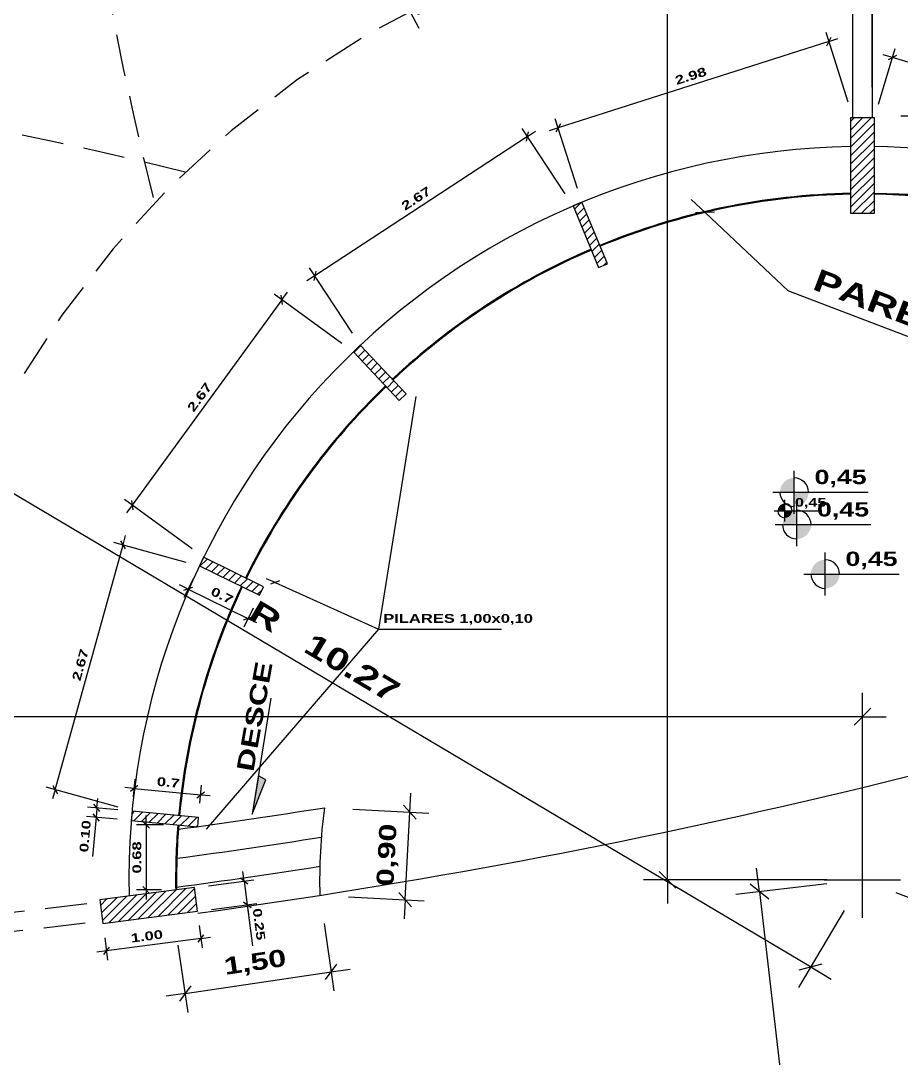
# Model space of a CAD drawing. Extents: x 346 to 515, y 162 to 297.
# Drawn here: x 448.33 to 457.56, y 240.8 to 251.68 of the extents above; entities that cross this region are included whole.
import ezdxf

# ---------------------------------------------------------------- set-up
doc = ezdxf.new("R2010")
doc.units = 0
doc.header["$LTSCALE"] = 35
doc.linetypes.add('HIDDEN', pattern=[0.375, 0.25, -0.125])
doc.layers.get('0').update_dxf_attribs({"linetype": 'CONTINUOUS'})
doc.layers.get('DEFPOINTS').update_dxf_attribs({"color": 2, "linetype": 'CONTINUOUS'})
for name, color, linetype in [('ACHURIAS', 1, 'CONTINUOUS'), ('COTA', 13, 'CONTINUOUS'), ('COTAS_100', 13, 'CONTINUOUS'), ('COTAS_125', 13, 'CONTINUOUS'), ('COTAS_50', 13, 'CONTINUOUS'), ('LINVISTA', 13, 'CONTINUOUS'), ('PAREDE', 6, 'CONTINUOUS'), ('PILARES', 1, 'CONTINUOUS')]:
    doc.layers.add(name, color=color, linetype=linetype)
doc.styles.add('REGUA60', font='cityb___.ttf', dxfattribs={"width": 1.4})
doc.dimstyles.get("Standard").update_dxf_attribs({"dimtxt": 0.18, "dimasz": 0.18, "dimexe": 0.18, "dimexo": 0.0625, "dimgap": 0.09, "dimtad": 0, "dimtih": 1, "dimtoh": 1, "dimdec": 4, "dimzin": 0, "dimdsep": 46, "dimtxsty": 'Standard', "dimcen": 0.09, "dimadec": 0, "dimazin": 0, "dimtfac": 1, "dimtdec": 4, "dimtofl": 0, "dimtmove": 0, "dimatfit": 3, "dimfxl": 1, "dimtolj": 1, "dimtzin": 0, "dimarcsym": 0})
pattern_1 = [(45, (0.756064, 0), (-0.0449012806, 0.0449012806), [])]

# ---------------------------------------------------------------- blocks, each defined once
blk = doc.blocks.new('COTATR')
at = {"color": 6}
blk.add_line((-70.7, -70.7), (70.7, 70.7), dxfattribs=at)
at = {"color": 0, "linetype": 'ByBlock'}
blk.add_line((0, 0), (200, 0), dxfattribs=at)
blk = doc.blocks.new('*D37')
at = {"color": 0, "linetype": 'ByBlock'}
for p, q in [((456.803, 260.534), (457.536, 260.534)), ((457.336, 260.533), (457.336, 250.686)), ((456.803, 250.685), (457.536, 250.685))]:
    blk.add_line(p, q, dxfattribs=at)
at = {"layer": 'DEFPOINTS', "color": 0, "linetype": 'ByBlock'}
for p in [(456.503, 260.534), (456.503, 250.685), (457.336, 250.685)]:
    blk.add_point(p, dxfattribs=at)
at = {"color": 0, "linetype": 'ByBlock', "xscale": 0.001, "yscale": 0.001, "zscale": 0.001}
for p, rotation in [((457.336, 260.534), 90), ((457.336, 250.685), 270)]:
    blk.add_blockref('COTATR', p, dxfattribs=dict(at, rotation=rotation))
at = {"color": 2, "linetype": 'ByBlock', "insert": (457.143, 255.61), "char_height": 0.185, "attachment_point": 5, "rotation": 90, "style": 'REGUA60'}
blk.add_mtext('\\A1;9.85', dxfattribs=at)
blk = doc.blocks.new('*D39')
at = {"color": 0, "linetype": 'ByBlock'}
for p, q in [((456.803, 250.685), (457.536, 250.685)), ((457.336, 250.684), (457.336, 249.865)), ((456.803, 249.864), (457.536, 249.864)), ((457.336, 249.864), (457.336, 248.976))]:
    blk.add_line(p, q, dxfattribs=at)
at = {"layer": 'DEFPOINTS', "color": 0, "linetype": 'ByBlock'}
for p in [(456.503, 250.685), (456.503, 249.864), (457.336, 249.864)]:
    blk.add_point(p, dxfattribs=at)
at = {"color": 0, "linetype": 'ByBlock', "xscale": 0.001, "yscale": 0.001, "zscale": 0.001}
for p, rotation in [((457.336, 250.685), 90), ((457.336, 249.864), 270)]:
    blk.add_blockref('COTATR', p, dxfattribs=dict(at, rotation=rotation))
at = {"color": 2, "linetype": 'ByBlock', "insert": (457.143, 249.419), "char_height": 0.185, "attachment_point": 5, "rotation": 90, "style": 'REGUA60'}
blk.add_mtext('\\A1;0.82', dxfattribs=at)
blk = doc.blocks.new('*D47')
at = {"color": 0, "linetype": 'ByBlock'}
for p, q in [((456.4, 242.273), (456.4, 243.073)), ((456, 242.673), (456.8, 242.673)), ((442.526, 231.448), (443.184, 231.98))]:
    blk.add_line(p, q, dxfattribs=at)
at = {"layer": 'DEFPOINTS', "color": 0, "linetype": 'ByBlock'}
for p in [(456.4, 242.673), (443.184, 231.98)]:
    blk.add_point(p, dxfattribs=at)
at = {"color": 0, "linetype": 'ByBlock', "xscale": 0.001, "yscale": 0.001, "zscale": 0.001, "rotation": 38.97653213475027}
blk.add_blockref('COTATR', (443.184, 231.98), dxfattribs=at)
at = {"color": 2, "linetype": 'ByBlock', "insert": (442.63, 231.777), "char_height": 0.185, "attachment_point": 5, "rotation": 38.9765, "style": 'REGUA60'}
blk.add_mtext('\\A1;R17', dxfattribs=at)
blk = doc.blocks.new('*D48')
at = {"color": 0, "linetype": 'ByBlock'}
for p, q in [((450.951, 253.138), (451.656, 251.784)), ((456.4, 242.273), (456.4, 243.073)), ((456, 242.673), (456.8, 242.673))]:
    blk.add_line(p, q, dxfattribs=at)
at = {"layer": 'DEFPOINTS', "color": 0, "linetype": 'ByBlock'}
for p in [(451.656, 251.784), (456.4, 242.673)]:
    blk.add_point(p, dxfattribs=at)
at = {"color": 0, "linetype": 'ByBlock', "xscale": 0.001, "yscale": 0.001, "zscale": 0.001, "rotation": 297.5047234064789}
blk.add_blockref('COTATR', (451.656, 251.784), dxfattribs=at)
at = {"color": 2, "linetype": 'ByBlock', "insert": (451.372, 252.745), "char_height": 0.185, "attachment_point": 5, "rotation": 297.5047, "style": 'REGUA60'}
blk.add_mtext('\\A1;R10.27', dxfattribs=at)
blk = doc.blocks.new('*D52')
at = {"color": 0, "linetype": 'ByBlock'}
for p, q in [((456.503, 250.985), (456.503, 253.874)), ((461.536, 253.052), (461.536, 253.874)), ((461.535, 253.674), (456.504, 253.674))]:
    blk.add_line(p, q, dxfattribs=at)
at = {"layer": 'DEFPOINTS', "color": 0, "linetype": 'ByBlock'}
for p in [(456.503, 253.674), (461.536, 252.752), (456.503, 250.685)]:
    blk.add_point(p, dxfattribs=at)
at = {"color": 0, "linetype": 'ByBlock', "xscale": 0.001, "yscale": 0.001, "zscale": 0.001, "rotation": 180}
blk.add_blockref('COTATR', (456.503, 253.674), dxfattribs=at)
at = {"color": 0, "linetype": 'ByBlock', "xscale": 0.001, "yscale": 0.001, "zscale": 0.001}
blk.add_blockref('COTATR', (461.536, 253.674), dxfattribs=at)
at = {"color": 2, "linetype": 'ByBlock', "insert": (459.019, 253.867), "char_height": 0.185, "attachment_point": 5, "style": 'REGUA60'}
blk.add_mtext('\\A1;5.03', dxfattribs=at)
blk = doc.blocks.new('*D62')
at = {"color": 0, "linetype": 'ByBlock'}
for p, q in [((460.718, 249.004), (460.452, 248.613)), ((456.4, 242.473), (456.4, 242.873)), ((456.2, 242.673), (456.6, 242.673))]:
    blk.add_line(p, q, dxfattribs=at)
at = {"layer": 'DEFPOINTS', "color": 0, "linetype": 'ByBlock'}
for p in [(460.452, 248.613), (456.4, 242.673)]:
    blk.add_point(p, dxfattribs=at)
at = {"color": 0, "linetype": 'ByBlock', "xscale": 0.0005, "yscale": 0.0005, "zscale": 0.0005, "rotation": 235.7008381619773}
blk.add_blockref('COTATR', (460.452, 248.613), dxfattribs=at)
at = {"color": 2, "linetype": 'ByBlock', "insert": (460.521, 248.884), "char_height": 0.0925, "attachment_point": 5, "rotation": 55.7008, "style": 'REGUA60'}
blk.add_mtext('\\A1;R7.19', dxfattribs=at)
blk = doc.blocks.new('*D63')
at = {"color": 0, "linetype": 'ByBlock'}
for p, q in [((448.757, 243.543), (448.775, 243.73)), ((449.454, 243.477), (449.472, 243.665)), ((448.766, 243.631), (449.462, 243.565))]:
    blk.add_line(p, q, dxfattribs=at)
at = {"layer": 'DEFPOINTS', "color": 0, "linetype": 'ByBlock'}
for p in [(449.462, 243.565), (448.743, 243.393), (449.44, 243.328)]:
    blk.add_point(p, dxfattribs=at)
at = {"color": 0, "linetype": 'ByBlock', "xscale": 0.0005, "yscale": 0.0005, "zscale": 0.0005}
for p, rotation in [((448.765, 243.631), 174.625088988746), ((449.462, 243.565), 354.6250889887461)]:
    blk.add_blockref('COTATR', p, dxfattribs=dict(at, rotation=rotation))
at = {"color": 2, "linetype": 'ByBlock', "insert": (449.123, 243.694), "char_height": 0.0925, "attachment_point": 5, "rotation": 354.6251, "style": 'REGUA60'}
blk.add_mtext('\\A1;0.7', dxfattribs=at)
blk = doc.blocks.new('*D64')
at = {"color": 0, "linetype": 'ByBlock'}
for p, q in [((448.594, 243.406), (448.274, 243.434)), ((448.585, 243.307), (448.265, 243.335)), ((448.365, 243.326), (448.329, 242.917)), ((448.374, 243.425), (448.365, 243.327))]:
    blk.add_line(p, q, dxfattribs=at)
at = {"layer": 'DEFPOINTS', "color": 0, "linetype": 'ByBlock'}
for p in [(448.365, 243.326), (448.743, 243.393), (448.734, 243.294)]:
    blk.add_point(p, dxfattribs=at)
at = {"color": 0, "linetype": 'ByBlock', "xscale": 0.0005, "yscale": 0.0005, "zscale": 0.0005}
for p, rotation in [((448.374, 243.426), 84.9976046213107), ((448.365, 243.326), 264.9976046213107)]:
    blk.add_blockref('COTATR', p, dxfattribs=dict(at, rotation=rotation))
at = {"color": 2, "linetype": 'ByBlock', "insert": (448.251, 243.13), "char_height": 0.0925, "attachment_point": 5, "rotation": 84.9976, "style": 'REGUA60'}
blk.add_mtext('\\A1;0.10', dxfattribs=at)
blk = doc.blocks.new('*D65')
at = {"color": 0, "linetype": 'ByBlock'}
for p, q in [((449.383, 245.831), (449.286, 245.632)), ((449.33, 245.722), (449.958, 245.414)), ((450.012, 245.523), (449.914, 245.324))]:
    blk.add_line(p, q, dxfattribs=at)
at = {"layer": 'DEFPOINTS', "color": 0, "linetype": 'ByBlock'}
for p in [(449.449, 245.965), (450.078, 245.657), (449.958, 245.414)]:
    blk.add_point(p, dxfattribs=at)
at = {"color": 0, "linetype": 'ByBlock', "xscale": 0.0005, "yscale": 0.0005, "zscale": 0.0005}
for p, rotation in [((449.33, 245.722), 153.9108032745405), ((449.958, 245.414), 333.9108032745405)]:
    blk.add_blockref('COTATR', p, dxfattribs=dict(at, rotation=rotation))
at = {"color": 2, "linetype": 'ByBlock', "insert": (449.686, 245.654), "char_height": 0.0925, "attachment_point": 5, "rotation": 333.9108, "style": 'REGUA60'}
blk.add_mtext('\\A1;0.7', dxfattribs=at)
blk = doc.blocks.new('*D66')
at = {"color": 0, "linetype": 'ByBlock'}
for p, q in [((450.942, 248.299), (450.232, 248.816)), ((450.313, 248.757), (448.743, 246.602)), ((449.372, 246.143), (448.662, 246.66))]:
    blk.add_line(p, q, dxfattribs=at)
at = {"layer": 'DEFPOINTS', "color": 0, "linetype": 'ByBlock'}
for p in [(451.063, 248.211), (448.743, 246.602), (449.493, 246.055)]:
    blk.add_point(p, dxfattribs=at)
at = {"color": 0, "linetype": 'ByBlock', "xscale": 0.0005, "yscale": 0.0005, "zscale": 0.0005}
for p, rotation in [((450.313, 248.757), 53.92617604988168), ((448.743, 246.602), 233.9261760498817)]:
    blk.add_blockref('COTATR', p, dxfattribs=dict(at, rotation=rotation))
at = {"color": 2, "linetype": 'ByBlock', "insert": (449.451, 247.735), "char_height": 0.0925, "attachment_point": 5, "rotation": 53.9262, "style": 'REGUA60'}
blk.add_mtext('\\A1;2.67', dxfattribs=at)
blk = doc.blocks.new('*D67')
at = {"color": 0, "linetype": 'ByBlock'}
for p, q in [((453.284, 249.866), (452.834, 250.554)), ((452.889, 250.47), (450.658, 249.009)), ((451.053, 248.405), (450.603, 249.092))]:
    blk.add_line(p, q, dxfattribs=at)
at = {"layer": 'DEFPOINTS', "color": 0, "linetype": 'ByBlock'}
for p in [(453.367, 249.741), (450.658, 249.009), (451.136, 248.279)]:
    blk.add_point(p, dxfattribs=at)
at = {"color": 0, "linetype": 'ByBlock', "xscale": 0.0005, "yscale": 0.0005, "zscale": 0.0005}
for p, rotation in [((452.889, 250.47), 33.22561404577399), ((450.658, 249.009), 213.2256140457739)]:
    blk.add_blockref('COTATR', p, dxfattribs=dict(at, rotation=rotation))
at = {"color": 2, "linetype": 'ByBlock', "insert": (451.721, 249.819), "char_height": 0.0925, "attachment_point": 5, "rotation": 33.2256, "style": 'REGUA60'}
blk.add_mtext('\\A1;2.67', dxfattribs=at)
blk = doc.blocks.new('*D68')
at = {"color": 0, "linetype": 'ByBlock'}
for p, q in [((456.251, 250.828), (456.018, 251.561)), ((456.047, 251.465), (453.21, 250.559)), ((453.413, 249.922), (453.179, 250.655))]:
    blk.add_line(p, q, dxfattribs=at)
at = {"layer": 'DEFPOINTS', "color": 0, "linetype": 'ByBlock'}
for p in [(456.297, 250.685), (453.21, 250.559), (453.459, 249.779)]:
    blk.add_point(p, dxfattribs=at)
at = {"color": 0, "linetype": 'ByBlock', "xscale": 0.0005, "yscale": 0.0005, "zscale": 0.0005}
for p, rotation in [((456.048, 251.466), 17.70947453219317), ((453.21, 250.559), 197.7094745321932)]:
    blk.add_blockref('COTATR', p, dxfattribs=dict(at, rotation=rotation))
at = {"color": 2, "linetype": 'ByBlock', "insert": (454.6, 251.104), "char_height": 0.0925, "attachment_point": 5, "rotation": 17.7095, "style": 'REGUA60'}
blk.add_mtext('\\A1;2.98', dxfattribs=at)
blk = doc.blocks.new('*D69')
at = {"color": 0, "linetype": 'ByBlock'}
for p, q in [((456.568, 250.807), (456.743, 251.392)), ((458.896, 250.643), (456.715, 251.296)), ((458.75, 250.154), (458.925, 250.739))]:
    blk.add_line(p, q, dxfattribs=at)
at = {"layer": 'DEFPOINTS', "color": 0, "linetype": 'ByBlock'}
for p in [(456.714, 251.296), (456.525, 250.664), (458.707, 250.01)]:
    blk.add_point(p, dxfattribs=at)
at = {"color": 0, "linetype": 'ByBlock', "xscale": 0.0005, "yscale": 0.0005, "zscale": 0.0005}
for p, rotation in [((456.714, 251.296), 163.3272552041149), ((458.897, 250.643), 343.3272552041148)]:
    blk.add_blockref('COTATR', p, dxfattribs=dict(at, rotation=rotation))
at = {"color": 2, "linetype": 'ByBlock', "insert": (457.833, 251.062), "char_height": 0.0925, "attachment_point": 5, "rotation": 343.3273, "style": 'REGUA60'}
blk.add_mtext('\\A1;2.28', dxfattribs=at)
blk = doc.blocks.new('*D72')
at = {"color": 0, "linetype": 'ByBlock'}
for p, q in [((447.937, 243.617), (448.649, 246.185)), ((449.31, 246.002), (448.553, 246.212)), ((448.598, 243.433), (447.841, 243.643))]:
    blk.add_line(p, q, dxfattribs=at)
at = {"layer": 'DEFPOINTS', "color": 0, "linetype": 'ByBlock'}
for p in [(448.649, 246.186), (449.455, 245.962), (448.743, 243.393)]:
    blk.add_point(p, dxfattribs=at)
at = {"color": 0, "linetype": 'ByBlock', "xscale": 0.0005, "yscale": 0.0005, "zscale": 0.0005}
for p, rotation in [((448.649, 246.186), 74.51193818049535), ((447.937, 243.617), 254.5119381804953)]:
    blk.add_blockref('COTATR', p, dxfattribs=dict(at, rotation=rotation))
at = {"color": 2, "linetype": 'ByBlock', "insert": (448.201, 244.927), "char_height": 0.0925, "attachment_point": 5, "rotation": 74.5119, "style": 'REGUA60'}
blk.add_mtext('\\A1;2.67', dxfattribs=at)
blk = doc.blocks.new('*D73')
at = {"color": 0, "linetype": 'ByBlock'}
for p, q in [((449.072, 243.248), (448.79, 243.248)), ((448.89, 243.247), (448.89, 242.566)), ((449.051, 242.566), (448.79, 242.566))]:
    blk.add_line(p, q, dxfattribs=at)
at = {"layer": 'DEFPOINTS', "color": 0, "linetype": 'ByBlock'}
for p in [(449.222, 243.248), (448.89, 242.566), (449.201, 242.566)]:
    blk.add_point(p, dxfattribs=at)
at = {"color": 0, "linetype": 'ByBlock', "xscale": 0.0005, "yscale": 0.0005, "zscale": 0.0005}
for p, rotation in [((448.89, 243.248), 90), ((448.89, 242.566), 270)]:
    blk.add_blockref('COTATR', p, dxfattribs=dict(at, rotation=rotation))
at = {"color": 2, "linetype": 'ByBlock', "insert": (448.793, 242.907), "char_height": 0.0925, "attachment_point": 5, "rotation": 90, "style": 'REGUA60'}
blk.add_mtext('\\A1;0.68', dxfattribs=at)
blk = doc.blocks.new('*D74')
at = {"color": 0, "linetype": 'ByBlock'}
for p, q in [((460.851, 249.585), (460.564, 249.139)), ((456.4, 242.473), (456.4, 242.873)), ((456.2, 242.673), (456.6, 242.673))]:
    blk.add_line(p, q, dxfattribs=at)
at = {"layer": 'DEFPOINTS', "color": 0, "linetype": 'ByBlock'}
for p in [(460.564, 249.139), (456.4, 242.673)]:
    blk.add_point(p, dxfattribs=at)
at = {"color": 0, "linetype": 'ByBlock', "xscale": 0.0005, "yscale": 0.0005, "zscale": 0.0005, "rotation": 237.219408204225}
blk.add_blockref('COTATR', (460.564, 249.139), dxfattribs=at)
at = {"color": 2, "linetype": 'ByBlock', "insert": (460.641, 249.434), "char_height": 0.0925, "attachment_point": 5, "rotation": 57.2194, "style": 'REGUA60'}
blk.add_mtext('\\A1;R7.69', dxfattribs=at)
blk = doc.blocks.new('*D86')
at = {"color": 0, "linetype": 'ByBlock'}
for p, q in [((428.572, 243.346), (428.572, 244.633)), ((457.156, 243.048), (457.156, 244.633)), ((457.155, 244.383), (428.573, 244.383))]:
    blk.add_line(p, q, dxfattribs=at)
at = {"layer": 'DEFPOINTS', "color": 0, "linetype": 'ByBlock'}
for p in [(428.572, 244.383), (428.572, 242.971), (457.156, 242.673)]:
    blk.add_point(p, dxfattribs=at)
at = {"color": 0, "linetype": 'ByBlock', "xscale": 0.00125, "yscale": 0.00125, "zscale": 0.00125, "rotation": 180}
blk.add_blockref('COTATR', (428.572, 244.383), dxfattribs=at)
at = {"color": 0, "linetype": 'ByBlock', "xscale": 0.00125, "yscale": 0.00125, "zscale": 0.00125}
blk.add_blockref('COTATR', (457.156, 244.383), dxfattribs=at)
at = {"color": 2, "linetype": 'ByBlock', "insert": (442.864, 244.624), "char_height": 0.2313, "attachment_point": 5, "style": 'REGUA60'}
blk.add_mtext('\\A1;28.58', dxfattribs=at)
blk = doc.blocks.new('*D87')
at = {"color": 0, "linetype": 'ByBlock'}
for p, q in [((456.025, 270.478), (454.106, 270.478)), ((454.356, 242.674), (454.356, 270.477)), ((456.025, 242.673), (454.106, 242.673))]:
    blk.add_line(p, q, dxfattribs=at)
at = {"layer": 'DEFPOINTS', "color": 0, "linetype": 'ByBlock'}
for p in [(454.356, 270.478), (456.4, 270.478), (456.4, 242.673)]:
    blk.add_point(p, dxfattribs=at)
at = {"color": 0, "linetype": 'ByBlock', "xscale": 0.00125, "yscale": 0.00125, "zscale": 0.00125}
for p, rotation in [((454.356, 270.478), 90), ((454.356, 242.673), 270)]:
    blk.add_blockref('COTATR', p, dxfattribs=dict(at, rotation=rotation))
at = {"color": 2, "linetype": 'ByBlock', "insert": (454.115, 256.576), "char_height": 0.2313, "attachment_point": 5, "rotation": 90, "style": 'REGUA60'}
blk.add_mtext('\\A1;27.81', dxfattribs=at)
blk = doc.blocks.new('*D88')
at = {"color": 0, "linetype": 'ByBlock'}
for p, q in [((456.027, 242.63), (455.071, 242.519)), ((455.32, 242.546), (457.277, 225.662)), ((457.985, 225.743), (457.029, 225.632))]:
    blk.add_line(p, q, dxfattribs=at)
at = {"layer": 'DEFPOINTS', "color": 0, "linetype": 'ByBlock'}
for p in [(456.4, 242.673), (458.357, 225.786), (457.277, 225.661)]:
    blk.add_point(p, dxfattribs=at)
at = {"color": 0, "linetype": 'ByBlock', "xscale": 0.00125, "yscale": 0.00125, "zscale": 0.00125}
for p, rotation in [((455.319, 242.548), 96.61215025799608), ((457.277, 225.661), 276.6121502579961)]:
    blk.add_blockref('COTATR', p, dxfattribs=dict(at, rotation=rotation))
at = {"color": 2, "linetype": 'ByBlock', "insert": (456.631, 233.309), "char_height": 0.2313, "attachment_point": 5, "rotation": 276.6122, "style": 'REGUA60'}
blk.add_mtext('\\A1;17', dxfattribs=at)
blk = doc.blocks.new('*D89')
at = {"color": 0, "linetype": 'ByBlock'}
for p, q in [((447.376, 247.596), (446.897, 246.789)), ((455.856, 241.76), (447.026, 247.004)), ((456.208, 242.351), (455.73, 241.544))]:
    blk.add_line(p, q, dxfattribs=at)
at = {"layer": 'DEFPOINTS', "color": 0, "linetype": 'ByBlock'}
for p in [(447.568, 247.918), (447.025, 247.004), (456.4, 242.673)]:
    blk.add_point(p, dxfattribs=at)
at = {"color": 0, "linetype": 'ByBlock', "xscale": 0.00125, "yscale": 0.00125, "zscale": 0.00125}
for p, rotation in [((447.025, 247.004), 149.2951848258303), ((455.857, 241.759), 329.2951848258303)]:
    blk.add_blockref('COTATR', p, dxfattribs=dict(at, rotation=rotation))
at = {"color": 2, "linetype": 'ByBlock', "insert": (450.761, 245.066), "char_height": 0.23125, "attachment_point": 5, "rotation": 329.2952, "style": 'REGUA60'}
blk.add_mtext('\\A1;R   10.27', dxfattribs=at)
blk = doc.blocks.new('*D90')
at = {"color": 0, "linetype": 'ByBlock'}
for p, q in [((459.478, 249.731), (460.094, 249.497)), ((457.133, 242.396), (459.86, 249.584)), ((456.75, 242.54), (457.367, 242.306))]:
    blk.add_line(p, q, dxfattribs=at)
at = {"layer": 'DEFPOINTS', "color": 0, "linetype": 'ByBlock'}
for p in [(459.127, 249.864), (459.86, 249.586), (456.4, 242.673)]:
    blk.add_point(p, dxfattribs=at)
at = {"color": 0, "linetype": 'ByBlock', "xscale": 0.00125, "yscale": 0.00125, "zscale": 0.00125}
for p, rotation in [((459.86, 249.586), 69.2274831757424), ((457.133, 242.395), 249.2274831757424)]:
    blk.add_blockref('COTATR', p, dxfattribs=dict(at, rotation=rotation))
at = {"color": 2, "linetype": 'ByBlock', "insert": (458.274, 246.075), "char_height": 0.23125, "attachment_point": 5, "rotation": 69.2275, "style": 'REGUA60'}
blk.add_mtext('\\A1;R   7.69', dxfattribs=at)
blk = doc.blocks.new('NIVELPB')
at = {"linetype": 'ByBlock'}
for p, q in [((0, -2.25), (0, 2.25)), ((-2.25, 0), (7.75, 0))]:
    blk.add_line(p, q, dxfattribs=at)
at = {"linetype": 'ByBlock', "const_width": 1.5}
for points in [[(-0.75, 0, -0.414214), (0, 0.75, -0.618034)], [(0, -0.75, 0.414214), (0.75, 0, 0.618034)]]:
    blk.add_lwpolyline(points, format="xyb", dxfattribs=at)
at = {"linetype": 'ByBlock'}
for start, end in [(0, 90), (180, 270)]:
    blk.add_arc((0, 0), 1.5, start, end, dxfattribs=at)
at = {"color": 0, "linetype": 'ByBlock', "style": 'REGUA60', "width": 1.4}
blk.add_attdef('COTAPISO', (2.12, 0.85), '', height=1.5, dxfattribs=at)
blk = doc.blocks.new('*D105')
at = {"color": 0, "linetype": 'ByBlock'}
for p, q in [((449.448, 242.194), (449.478, 241.958)), ((448.456, 242.065), (448.487, 241.829)), ((449.465, 242.057), (448.474, 241.928))]:
    blk.add_line(p, q, dxfattribs=at)
at = {"layer": 'DEFPOINTS', "color": 0, "linetype": 'ByBlock'}
for p in [(449.428, 242.343), (448.437, 242.214), (448.474, 241.928)]:
    blk.add_point(p, dxfattribs=at)
at = {"color": 0, "linetype": 'ByBlock', "xscale": 0.0005, "yscale": 0.0005, "zscale": 0.0005}
for p, rotation in [((449.466, 242.057), 7.407651215644214), ((448.474, 241.928), 187.4076512156443)]:
    blk.add_blockref('COTATR', p, dxfattribs=dict(at, rotation=rotation))
at = {"color": 2, "linetype": 'ByBlock', "insert": (448.898, 242.081), "char_height": 0.0925, "attachment_point": 5, "rotation": 7.4077, "style": 'REGUA60'}
blk.add_mtext('\\A1;1.00', dxfattribs=at)
blk = doc.blocks.new('*D106')
at = {"color": 0, "linetype": 'ByBlock'}
for p, q in [((449.545, 242.61), (450.018, 242.672)), ((449.918, 242.658), (449.951, 242.411)), ((449.577, 242.362), (450.05, 242.424)), ((449.951, 242.411), (450.007, 241.979))]:
    blk.add_line(p, q, dxfattribs=at)
at = {"layer": 'DEFPOINTS', "color": 0, "linetype": 'ByBlock'}
for p in [(449.396, 242.591), (449.951, 242.411), (449.428, 242.343)]:
    blk.add_point(p, dxfattribs=at)
at = {"color": 0, "linetype": 'ByBlock', "xscale": 0.0005, "yscale": 0.0005, "zscale": 0.0005}
for p, rotation in [((449.918, 242.659), 97.40765121565472), ((449.951, 242.411), 277.4076512156547)]:
    blk.add_blockref('COTATR', p, dxfattribs=dict(at, rotation=rotation))
at = {"color": 2, "linetype": 'ByBlock', "insert": (450.074, 242.207), "char_height": 0.0925, "attachment_point": 5, "rotation": 277.4077, "style": 'REGUA60'}
blk.add_mtext('\\A1;0.25', dxfattribs=at)
blk = doc.blocks.new('*D120')
at = {"color": 0, "linetype": 'ByBlock'}
for p, q in [((450.755, 242.214), (450.859, 241.508)), ((449.224, 241.988), (449.328, 241.282)), ((449.3, 241.48), (450.829, 241.706))]:
    blk.add_line(p, q, dxfattribs=at)
at = {"layer": 'DEFPOINTS', "color": 0, "linetype": 'ByBlock'}
for p in [(450.712, 242.51), (449.181, 242.285), (450.83, 241.706)]:
    blk.add_point(p, dxfattribs=at)
at = {"color": 0, "linetype": 'ByBlock', "xscale": 0.001, "yscale": 0.001, "zscale": 0.001}
for p, rotation in [((450.83, 241.706), 8.387634008322616), ((449.299, 241.48), 188.3876340083226)]:
    blk.add_blockref('COTATR', p, dxfattribs=dict(at, rotation=rotation))
at = {"color": 2, "linetype": 'ByBlock', "insert": (450.035, 241.792), "char_height": 0.18, "attachment_point": 5, "rotation": 8.3876, "style": 'REGUA60'}
blk.add_mtext('\\A1;1,50', dxfattribs=at)
blk = doc.blocks.new('*D122')
at = {"color": 0, "linetype": 'ByBlock'}
for p, q in [((451.059, 243.413), (451.854, 243.372)), ((451.607, 242.465), (451.655, 243.381)), ((451.011, 242.495), (451.806, 242.453))]:
    blk.add_line(p, q, dxfattribs=at)
at = {"layer": 'DEFPOINTS', "color": 0, "linetype": 'ByBlock'}
for p in [(450.76, 243.429), (451.655, 243.382), (450.712, 242.51)]:
    blk.add_point(p, dxfattribs=at)
at = {"color": 0, "linetype": 'ByBlock', "xscale": 0.001, "yscale": 0.001, "zscale": 0.001}
for p, rotation in [((451.655, 243.382), 87.00042847277432), ((451.606, 242.464), 267.0004284727743)]:
    blk.add_blockref('COTATR', p, dxfattribs=dict(at, rotation=rotation))
at = {"color": 2, "linetype": 'ByBlock', "insert": (451.43, 242.933), "char_height": 0.18, "attachment_point": 5, "rotation": 87.0004, "style": 'REGUA60'}
blk.add_mtext('\\A1;0,90', dxfattribs=at)

msp = doc.modelspace()

# ---------------------------------------------------------------- hatches: boundary and pattern name
at = {"layer": 'ACHURIAS'}
h = msp.add_hatch(dxfattribs=at)
h.set_pattern_fill('ANSI31', color=256, scale=0.02, style=0)
h.set_pattern_definition(pattern_1)
h.paths.add_polyline_path([(457.0309, 249.66357), (457.2809, 249.66357), (457.2809, 250.66357), (457.0309, 250.66357)])
h = msp.add_hatch(dxfattribs=at)
h.set_pattern_fill('ANSI31', color=256, scale=0.02, style=0)
h.set_pattern_definition(pattern_1)
h.paths.add_polyline_path([(449.49911, 243.39337, 0.00325082), (449.49039, 243.29375), (450.18666, 243.22824), (450.19603, 243.3278)])
h.paths.add_polyline_path([(450.83359, 245.65741), (450.87756, 245.74723), (450.24889, 246.05506, 0.00325082), (450.20549, 245.96497)])
h.paths.add_polyline_path([(452.29791, 247.70074), (452.37081, 247.76919), (451.89166, 248.2795, 0.00325082), (451.8192, 248.21057)])
h.paths.add_polyline_path([(454.39031, 249.09403), (454.48271, 249.13227), (454.21503, 249.77907, 0.00325082), (454.12288, 249.74023)])
h.paths.add_polyline_path([(459.55811, 249.97877, 0.00325082), (459.46291, 250.00939), (459.24446, 249.34503), (459.33946, 249.3138)])
h.paths.add_polyline_path([(461.46941, 248.17498), (461.54722, 248.11216), (461.98694, 248.65681, 0.00325082), (461.90872, 248.71913)])
h.paths.add_polyline_path([(463.79118, 246.56121, 0.00325082), (463.74006, 246.64716), (463.13667, 246.29358), (463.18723, 246.20731)])
h = msp.add_hatch(dxfattribs=at)
h.set_pattern_fill('ANSI31', color=256, scale=0.02, style=0)
h.set_pattern_definition(pattern_1)
h.paths.add_polyline_path([(450.18444, 242.3431), (450.15221, 242.59101), (449.16056, 242.46208), (449.19279, 242.21417)])
at = {"layer": 'COTAS_100'}
msp.add_hatch(color=256, dxfattribs=at).paths.add_polyline_path([(450.75917, 243.36234), (450.90013, 243.72001), (450.82369, 243.76367)])

# ---------------------------------------------------------------- linework, layer by layer
for p, q in [((450.95434, 244.57626), (450.75917, 243.36234)), ((450.90013, 243.72001), (450.82369, 243.76367)), ((450.75917, 243.36234), (450.90013, 243.72001))]:
    msp.add_line(p, q, dxfattribs=at)
msp.add_lwpolyline([(450.75917, 243.36234), (450.90013, 243.72001), (450.82369, 243.76367)], close=True, dxfattribs=at)
at = {"layer": 'COTAS_50'}
for p, q in [((452.47258, 247.74207), (452.08265, 245.30097)), ((452.08265, 245.30097), (450.27499, 243.20437))]:
    msp.add_line(p, q, dxfattribs=at)
at = {"layer": 'LINVISTA', "linetype": 'HIDDEN', "ltscale": 0.05}
for centre, radius, start, end in [((457.1559, 242.67297), 17, 278.523321, 91.474248), ((484.76046, 258.61047), 36.125, 181.927513, 194.159239), ((457.1559, 242.67297), 10.27229, 95.163607, 174.836393), ((457.1559, 242.67297), 10.27229, 95.163607, 174.836393), ((441.2184, 215.06841), 36.125, 75.840761, 88.072487), ((457.1559, 242.67297), 17, 178.525752, 260.826345), ((440.65035, 311.77981), 69.86048, 268.9902335, 276.9993683), ((440.65035, 311.77981), 70.06048, 268.9788145, 276.9993683)]:
    msp.add_arc(centre, radius, start, end, dxfattribs=at)
at = {"layer": 'LINVISTA'}
for centre, radius, start, end in [((457.1559, 242.67297), 7.6906, 90.931304, 181.274213), ((457.1559, 242.67297), 7.6906, 25.37012, 89.068696), ((440.65505, 311.78352), 70.11184, 277.8138407, 289.0452488), ((440.65505, 311.78352), 69.21184, 277.7471181, 279.0281499), ((457.1559, 242.67297), 5.6906, 172.364201, 181.636656), ((440.65505, 311.78352), 69.51184, 277.7001263, 278.961441), ((440.65505, 311.78352), 69.81184, 277.6642558, 278.9094474)]:
    msp.add_arc(centre, radius, start, end, dxfattribs=at)
at = {"layer": 'PAREDE', "linetype": 'Continuous'}
for p, q in [((457.05317, 258.35545), (457.05317, 250.66357)), ((457.25862, 258.35545), (457.25862, 250.66357))]:
    msp.add_line(p, q, dxfattribs=at)
at = {"layer": 'PAREDE', "color": 1}
for radius, start, end in [(7.2006, 90.994685, 112.482232), (7.1906, 90.996069, 112.482232), (7.2006, 72.594425, 89.005315), (7.1906, 72.595532, 89.003931), (7.2006, 113.277966, 133.196518), (7.1906, 113.279072, 133.196518), (7.2006, 133.992251, 153.910803), (7.1906, 133.993358, 153.910803), (7.2006, 154.706537, 174.625089), (7.1906, 154.707644, 174.625089), (7.2006, 175.420823, 180.855063), (7.1906, 175.421929, 180.845911)]:
    msp.add_arc((457.1559, 242.67297), radius, start, end, dxfattribs=at)
at = {"layer": 'PILARES'}
for points in [[(457.0309, 249.66357), (457.2809, 249.66357), (457.2809, 250.66357), (457.0309, 250.66357)], [(454.39031, 249.09403), (454.48271, 249.13227), (454.21503, 249.77907), (454.12263, 249.74083)], [(452.29791, 247.70074), (452.37081, 247.76919), (451.89166, 248.2795), (451.81876, 248.21105)], [(450.83359, 245.65741), (450.87756, 245.74723), (450.24889, 246.05506), (450.20491, 245.96525)], [(450.18666, 243.22824), (450.19603, 243.3278), (449.49911, 243.39337), (449.48974, 243.29381)], [(449.19279, 242.21417), (450.18444, 242.3431), (450.15221, 242.59101), (449.16056, 242.46208)]]:
    msp.add_lwpolyline(points, close=True, dxfattribs=at)

# ---------------------------------------------------------------- block references
at = {"layer": 'COTA', "color": 2, "xscale": 0.1, "yscale": 0.1, "zscale": 0.1}
msp.add_blockref('NIVELPB', (456.44119, 246.73793), dxfattribs=at).add_auto_attribs({'COTAPISO': '0,45'})
at = {"layer": 'COTAS_100', "color": 2, "xscale": 0.1, "yscale": 0.1, "zscale": 0.1}
msp.add_blockref('NIVELPB', (456.46733, 246.39795), dxfattribs=at).add_auto_attribs({'COTAPISO': '0,45'})
at = {"layer": 'COTAS_125', "color": 2, "xscale": 0.1, "yscale": 0.1, "zscale": 0.1}
msp.add_blockref('NIVELPB', (456.7654, 245.87944), dxfattribs=at).add_auto_attribs({'COTAPISO': '0,45'})
at = {"layer": 'COTAS_50', "color": 2}
ref = msp.add_blockref('NIVELPB', (456.34314, 246.54445), dxfattribs=dict(at, xscale=0.05, yscale=0.05, zscale=0.05))
ref.add_attrib('COTAPISO', '0,45', (456.44899, 246.58696), dxfattribs={"layer": '0', "color": 0, "linetype": 'ByBlock', "height": 0.09, "style": 'REGUA60', "width": 1.4})

# ---------------------------------------------------------------- texts
at = {"layer": 'COTAS_100', "color": 2, "style": 'REGUA60'}
for s, insert, char_height, attachment_point, rotation in [('\\A1; PAREDE DE VIDRO LAMINADO', (456.54861, 249.01971), 0.23125, 4, 339.145338), ('DESCE', (450.59309, 243.82988), 0.18, 1, 79.959547)]:
    msp.add_mtext(s, dxfattribs=dict(at, insert=insert, char_height=char_height, attachment_point=attachment_point, rotation=rotation))
at = {"layer": 'COTAS_50', "color": 2, "insert": (452.13215, 245.40382), "char_height": 0.0925, "attachment_point": 4, "style": 'REGUA60'}
msp.add_mtext('PILARES 1,00x0,10', dxfattribs=at)

# ---------------------------------------------------------------- dimensions: what is measured, and where the dimension line sits
at = {"layer": 'COTAS_100'}
for base, p1, p2, picture, middle in [((458.09235, 250.68536), (457.25862, 260.53367), (457.25862, 250.68536), '*D37', (457.8992, 255.60951)), ((458.09235, 249.86357), (457.25862, 250.68536), (457.25862, 249.86357), '*D39', (457.8992, 249.41945))]:
    dim = msp.add_linear_dim(base=base, p1=p1, p2=p2, angle=90, dimstyle='Standard', override={"dimscale": 0.1, "dimtxt": 1.85, "dimasz": 0.01, "dimexe": 2, "dimexo": 3, "dimgap": 0.98, "dimtad": 1, "dimtih": 0, "dimtoh": 0, "dimdec": 2, "dimrnd": 0.01, "dimzin": 8, "dimlunit": 6, "dimtxsty": 'REGUA60', "dimblk": 'COTATR', "dimcen": 4, "dimdle": 4, "dimclrt": 2, "dimaunit": 1}, dxfattribs=at)
    dim.commit()
    dim.dimension.update_dxf_attribs({"geometry": picture, "text_midpoint": middle, "insert": (0.75606, 0)})
dim = msp.add_linear_dim(base=(457.25862, 253.67437), p1=(462.29204, 252.75209), p2=(457.25862, 250.68536), dimstyle='Standard', override={"dimscale": 0.1, "dimtxt": 1.85, "dimasz": 0.01, "dimexe": 2, "dimexo": 3, "dimgap": 0.98, "dimtad": 1, "dimtih": 0, "dimtoh": 0, "dimdec": 2, "dimrnd": 0.01, "dimzin": 8, "dimlunit": 6, "dimtxsty": 'REGUA60', "dimblk": 'COTATR', "dimcen": 4, "dimdle": 4, "dimclrt": 2, "dimaunit": 1}, dxfattribs=at)
dim.commit()
dim.dimension.update_dxf_attribs({"geometry": '*D52', "text_midpoint": (459.77533, 253.86683), "insert": (0.75606, 0)})
for mpoint, picture, middle in [((452.41193, 251.78421), '*D48', (451.95785, 252.65631)), ((443.94003, 231.97993), '*D47', (443.50618, 231.6289))]:
    dim = msp.add_radius_dim(center=(457.1559, 242.67297), mpoint=mpoint, dimstyle='Standard', override={"dimscale": 0.1, "dimtxt": 1.85, "dimasz": 0.01, "dimexe": 2, "dimexo": 3, "dimgap": 0.98, "dimtad": 1, "dimtih": 0, "dimtoh": 0, "dimdec": 2, "dimrnd": 0.01, "dimzin": 8, "dimlunit": 6, "dimtxsty": 'REGUA60', "dimblk": 'COTATR', "dimcen": 4, "dimdle": 4, "dimclrt": 2, "dimaunit": 1}, dxfattribs=at)
    dim.commit()
    dim.dimension.update_dxf_attribs({"geometry": picture, "text_midpoint": middle, "dimtype": 164, "insert": (0.75606, 0)})
for p1, p2, distance, text, picture, middle in [((451.46762, 242.51044), (451.51575, 243.42911), -0.89617, '0,90', '*D122', (452.18557, 242.93342)), ((449.93675, 242.28472), (451.46762, 242.51044), -0.81324, '1,50', '*D120', (450.79144, 241.79223))]:
    dim = msp.add_aligned_dim(p1=p1, p2=p2, distance=distance, text=text, dimstyle='Standard', override={"dimscale": 0.1, "dimtxt": 1.8, "dimasz": 0.01, "dimexe": 2, "dimexo": 3, "dimgap": 0.98, "dimtad": 1, "dimtih": 0, "dimtoh": 0, "dimdec": 2, "dimrnd": 0.005, "dimlunit": 6, "dimtxsty": 'REGUA60', "dimblk": 'COTATR', "dimblk1": 'COTATR', "dimblk2": 'COTATR', "dimcen": 4, "dimdle": 4, "dimclrt": 2, "dimaunit": 1}, dxfattribs=at)
    dim.commit()
    dim.dimension.update_dxf_attribs({"geometry": picture, "text_midpoint": middle, "insert": (0.75606, 0)})
at = {"layer": 'COTAS_125'}
dim = msp.add_linear_dim(base=(455.11213, 270.47847), p1=(457.1559, 242.67297), p2=(457.1559, 270.47847), angle=90, dimstyle='Standard', override={"dimscale": 0.125, "dimtxt": 1.85, "dimasz": 0.01, "dimexe": 2, "dimexo": 3, "dimgap": 0.98, "dimtad": 1, "dimtih": 0, "dimtoh": 0, "dimdec": 2, "dimrnd": 0.01, "dimzin": 8, "dimlunit": 6, "dimtxsty": 'REGUA60', "dimblk": 'COTATR', "dimcen": 4, "dimdle": 4, "dimclrt": 2, "dimaunit": 1}, dxfattribs=at)
dim.commit()
dim.dimension.update_dxf_attribs({"geometry": '*D87', "text_midpoint": (454.87069, 256.57572), "insert": (0.75606, 0)})
dim = msp.add_aligned_dim(p1=(457.1559, 242.67297), p2=(459.88343, 249.86365), distance=-0.78396, text='R   <>', dimstyle='Standard', override={"dimscale": 0.125, "dimtxt": 1.85, "dimasz": 0.01, "dimexe": 2, "dimexo": 3, "dimgap": 0.98, "dimtad": 1, "dimtih": 0, "dimtoh": 0, "dimdec": 2, "dimrnd": 0.01, "dimzin": 8, "dimlunit": 6, "dimtxsty": 'REGUA60', "dimblk": 'COTATR', "dimcen": 4, "dimdle": 4, "dimclrt": 2, "dimaunit": 1}, dxfattribs=at)
dim.commit()
dim.dimension.update_dxf_attribs({"geometry": '*D90', "text_midpoint": (459.03002, 246.07473), "insert": (0.75606, 0)})
dim = msp.add_linear_dim(base=(447.78103, 247.0044), p1=(457.1559, 242.67297), p2=(448.32369, 247.91816), angle=149.295185, text='R   <>', dimstyle='Standard', override={"dimscale": 0.125, "dimtxt": 1.85, "dimasz": 0.01, "dimexe": 2, "dimexo": 3, "dimgap": 0.98, "dimtad": 1, "dimtih": 0, "dimtoh": 0, "dimdec": 2, "dimrnd": 0.01, "dimzin": 8, "dimlunit": 6, "dimtxsty": 'REGUA60', "dimblk": 'COTATR', "dimcen": 4, "dimdle": 4, "dimclrt": 2, "dimaunit": 1}, dxfattribs=at)
dim.commit()
dim.dimension.update_dxf_attribs({"geometry": '*D89', "text_midpoint": (451.39396, 244.85878), "dimtype": 161, "insert": (0.75606, 0)})
dim = msp.add_linear_dim(base=(428.57184, 244.38286), p1=(457.1559, 242.67297), p2=(428.57184, 242.97081), dimstyle='Standard', override={"dimscale": 0.125, "dimtxt": 1.85, "dimasz": 0.01, "dimexe": 2, "dimexo": 3, "dimgap": 0.98, "dimtad": 1, "dimtih": 0, "dimtoh": 0, "dimdec": 2, "dimrnd": 0.01, "dimzin": 8, "dimlunit": 6, "dimtxsty": 'REGUA60', "dimblk": 'COTATR', "dimcen": 4, "dimdle": 4, "dimclrt": 2, "dimaunit": 1}, dxfattribs=at)
dim.commit()
dim.dimension.update_dxf_attribs({"geometry": '*D86', "text_midpoint": (442.86387, 244.62429)})
dim = msp.add_linear_dim(base=(458.03303, 225.66081), p1=(457.1559, 242.67297), p2=(459.11341, 225.78605), angle=276.61215, dimstyle='Standard', override={"dimscale": 0.125, "dimtxt": 1.85, "dimasz": 0.01, "dimexe": 2, "dimexo": 3, "dimgap": 0.98, "dimtad": 1, "dimtih": 0, "dimtoh": 0, "dimdec": 2, "dimrnd": 0.01, "dimzin": 8, "dimlunit": 6, "dimtxsty": 'REGUA60', "dimblk": 'COTATR', "dimcen": 4, "dimdle": 4, "dimclrt": 2, "dimaunit": 1}, dxfattribs=at)
dim.commit()
dim.dimension.update_dxf_attribs({"geometry": '*D88', "text_midpoint": (457.14965, 233.2815), "dimtype": 161, "insert": (0.75606, 0)})
at = {"layer": 'COTAS_50'}
for p1, p2, distance, override, picture, middle in [((457.05317, 250.68536), (454.21503, 249.77907), -0.81902, {"dimscale": 0.05, "dimtxt": 1.85, "dimasz": 0.01, "dimexe": 2, "dimexo": 3, "dimgap": 0.98, "dimtad": 1, "dimtih": 0, "dimtoh": 0, "dimdec": 2, "dimrnd": 0.01, "dimzin": 8, "dimlunit": 6, "dimtxsty": 'REGUA60', "dimblk": 'COTATR', "dimcen": 4, "dimdle": 4, "dimclrt": 2, "dimaunit": 1}, '*D68', (455.35559, 251.10442)), ((459.46311, 250.01001), (457.2809, 250.66357), -0.66056, {"dimscale": 0.05, "dimtxt": 1.85, "dimasz": 0.01, "dimexe": 2, "dimexo": 3, "dimgap": 0.98, "dimtad": 1, "dimtih": 0, "dimtoh": 0, "dimdec": 2, "dimrnd": 0.01, "dimzin": 8, "dimlunit": 6, "dimtxsty": 'REGUA60', "dimblk": 'COTATR', "dimcen": 4, "dimdle": 4, "dimclrt": 2, "dimaunit": 1}, '*D69', (458.58923, 251.06209)), ((454.12263, 249.74083), (451.89166, 248.2795), -0.87153, {"dimscale": 0.05, "dimtxt": 1.85, "dimasz": 0.01, "dimexe": 2, "dimexo": 3, "dimgap": 0.98, "dimtad": 1, "dimtih": 0, "dimtoh": 0, "dimdec": 2, "dimrnd": 0.01, "dimzin": 8, "dimlunit": 6, "dimtxsty": 'REGUA60', "dimblk": 'COTATR', "dimcen": 4, "dimdle": 4, "dimclrt": 2, "dimaunit": 1}, '*D67', (452.47741, 249.8189)), ((451.8192, 248.21057), (450.24889, 246.05506), -0.92808, {"dimscale": 0.05, "dimtxt": 1.85, "dimasz": 0.01, "dimexe": 2, "dimexo": 3, "dimgap": 0.98, "dimtad": 1, "dimtih": 0, "dimtoh": 0, "dimdec": 2, "dimrnd": 0.01, "dimzin": 8, "dimlunit": 6, "dimtxsty": 'REGUA60', "dimblk": 'COTATR', "dimcen": 4, "dimdle": 4, "dimclrt": 2, "dimaunit": 1}, '*D66', (450.20693, 247.73538)), ((449.49911, 243.39337), (450.21096, 245.96229), 0.83631, {"dimscale": 0.05, "dimtxt": 1.85, "dimasz": 0.01, "dimexe": 2, "dimexo": 3, "dimgap": 0.98, "dimtad": 1, "dimtih": 0, "dimtoh": 0, "dimdec": 2, "dimrnd": 0.01, "dimzin": 8, "dimlunit": 6, "dimtxsty": 'REGUA60', "dimblk": 'COTATR', "dimcen": 4, "dimdle": 4, "dimclrt": 2, "dimaunit": 1}, '*D72', (448.95731, 244.92659)), ((450.20491, 245.96525), (450.83359, 245.65741), -0.2709, {"dimscale": 0.05, "dimtxt": 1.85, "dimasz": 0.01, "dimexe": 2, "dimexo": 3, "dimgap": 0.98, "dimtad": 1, "dimtih": 0, "dimtoh": 0, "dimdec": 2, "dimrnd": 0.01, "dimzin": 8, "dimlunit": 6, "dimtxsty": 'REGUA60', "dimblk": 'COTATR', "dimcen": 4, "dimdle": 4, "dimclrt": 2, "dimaunit": 1}, '*D65', (450.44243, 245.65446)), ((449.49911, 243.39337), (450.19603, 243.3278), 0.23846, {"dimscale": 0.05, "dimtxt": 1.85, "dimasz": 0.01, "dimexe": 2, "dimexo": 3, "dimgap": 0.98, "dimtad": 1, "dimtih": 0, "dimtoh": 0, "dimdec": 2, "dimrnd": 0.01, "dimzin": 8, "dimlunit": 6, "dimtxsty": 'REGUA60', "dimblk": 'COTATR', "dimcen": 4, "dimdle": 4, "dimclrt": 2, "dimaunit": 1}, '*D63', (449.87892, 243.69379)), ((449.49911, 243.39337), (449.49039, 243.29375), -0.37081, {"dimscale": 0.05, "dimtxt": 1.85, "dimasz": 0.01, "dimexe": 2, "dimexo": 3, "dimgap": 0.98, "dimtad": 1, "dimtih": 0, "dimtoh": 0, "dimdec": 2, "dimrnd": 0.01, "dimlunit": 6, "dimtxsty": 'REGUA60', "dimblk": 'COTATR', "dimcen": 4, "dimdle": 4, "dimclrt": 2, "dimaunit": 1}, '*D64', (449.00722, 243.12988)), ((450.15221, 242.59101), (450.18444, 242.3431), 0.52659, {"dimscale": 0.05, "dimtxt": 1.85, "dimasz": 0.01, "dimexe": 2, "dimexo": 3, "dimgap": 0.98, "dimtad": 1, "dimtih": 0, "dimtoh": 0, "dimdec": 2, "dimrnd": 0.01, "dimzin": 8, "dimlunit": 6, "dimtxsty": 'REGUA60', "dimblk": 'COTATR', "dimcen": 4, "dimdle": 4, "dimclrt": 2, "dimaunit": 1}, '*D106', (450.83021, 242.20695))]:
    dim = msp.add_aligned_dim(p1=p1, p2=p2, distance=distance, dimstyle='Standard', override=override, dxfattribs=at)
    dim.commit()
    dim.dimension.update_dxf_attribs({"geometry": picture, "text_midpoint": middle, "insert": (0.75606, 0)})
for mpoint, picture, middle in [((461.31977, 249.13884), '*D74', (461.47684, 249.38276)), ((461.2079, 248.61317), '*D62', (461.35618, 248.83054))]:
    dim = msp.add_radius_dim(center=(457.1559, 242.67297), mpoint=mpoint, dimstyle='Standard', override={"dimscale": 0.05, "dimtxt": 1.85, "dimasz": 0.01, "dimexe": 2, "dimexo": 3, "dimgap": 0.98, "dimtad": 1, "dimtih": 0, "dimtoh": 0, "dimdec": 2, "dimrnd": 0.01, "dimzin": 8, "dimlunit": 6, "dimtxsty": 'REGUA60', "dimblk": 'COTATR', "dimcen": 4, "dimdle": 4, "dimclrt": 2, "dimaunit": 1}, dxfattribs=at)
    dim.commit()
    dim.dimension.update_dxf_attribs({"geometry": picture, "text_midpoint": middle, "dimtype": 164, "insert": (0.75606, 0)})
dim = msp.add_linear_dim(base=(449.6461, 242.56569), p1=(449.97828, 243.24784), p2=(449.95745, 242.56569), angle=90, dimstyle='Standard', override={"dimscale": 0.05, "dimtxt": 1.85, "dimasz": 0.01, "dimexe": 2, "dimexo": 3, "dimgap": 0.98, "dimtad": 1, "dimtih": 0, "dimtoh": 0, "dimdec": 2, "dimrnd": 0.01, "dimzin": 8, "dimlunit": 6, "dimtxsty": 'REGUA60', "dimblk": 'COTATR', "dimcen": 4, "dimdle": 4, "dimclrt": 2, "dimaunit": 1}, dxfattribs=at)
dim.commit()
dim.dimension.update_dxf_attribs({"geometry": '*D73', "text_midpoint": (449.54953, 242.90677), "insert": (0.75606, 0)})
dim = msp.add_linear_dim(base=(449.22995, 241.92839), p1=(450.18444, 242.3431), p2=(449.19279, 242.21417), angle=187.407651, dimstyle='Standard', override={"dimscale": 0.05, "dimtxt": 1.85, "dimasz": 0.01, "dimexe": 2, "dimexo": 3, "dimgap": 0.98, "dimtad": 1, "dimtih": 0, "dimtoh": 0, "dimdec": 2, "dimrnd": 0.01, "dimlunit": 6, "dimtxsty": 'REGUA60', "dimblk": 'COTATR', "dimcen": 4, "dimdle": 4, "dimclrt": 2, "dimaunit": 1}, dxfattribs=at)
dim.commit()
dim.dimension.update_dxf_attribs({"geometry": '*D105', "text_midpoint": (449.66646, 241.98514), "dimtype": 161, "insert": (0.75606, 0)})

# ---------------------------------------------------------------- leaders
at = {"layer": 'COTAS_100', "annotation_type": 0, "has_hookline": 1, "hookline_direction": 0, "text_width": 4.74215, "horizontal_direction": (0.934486, -0.355999, 0)}
msp.add_leader([(455.50579, 249.67168), (456.37825, 248.85061), (456.37918, 248.85026)], dimstyle='Standard', override={"dimscale": 0.1, "dimtxt": 1.85, "dimasz": 0.01, "dimexe": 2, "dimexo": 3, "dimgap": 0.98, "dimtad": 1, "dimtih": 0, "dimtoh": 0, "dimdec": 2, "dimrnd": 0.01, "dimzin": 8, "dimtxsty": 'REGUA60', "dimcen": 4, "dimdle": 4, "dimclrt": 2, "dimaunit": 1, "dimldrblk": 'COTATR'}, dxfattribs=at)
at = {"layer": 'COTAS_50', "annotation_type": 0, "has_hookline": 1, "hookline_direction": 0, "text_width": 1.23839}
msp.add_leader([(450.99845, 245.78988), (452.08265, 245.30097), (452.08315, 245.30097)], dimstyle='Standard', override={"dimscale": 0.05, "dimtxt": 1.85, "dimasz": 0.01, "dimexe": 2, "dimexo": 3, "dimgap": 0.98, "dimtad": 1, "dimtih": 0, "dimtoh": 0, "dimdec": 2, "dimrnd": 0.01, "dimzin": 8, "dimtxsty": 'REGUA60', "dimcen": 4, "dimdle": 4, "dimclrt": 2, "dimaunit": 1, "dimldrblk": 'COTATR'}, dxfattribs=at)

doc.saveas('drawing.dxf')
